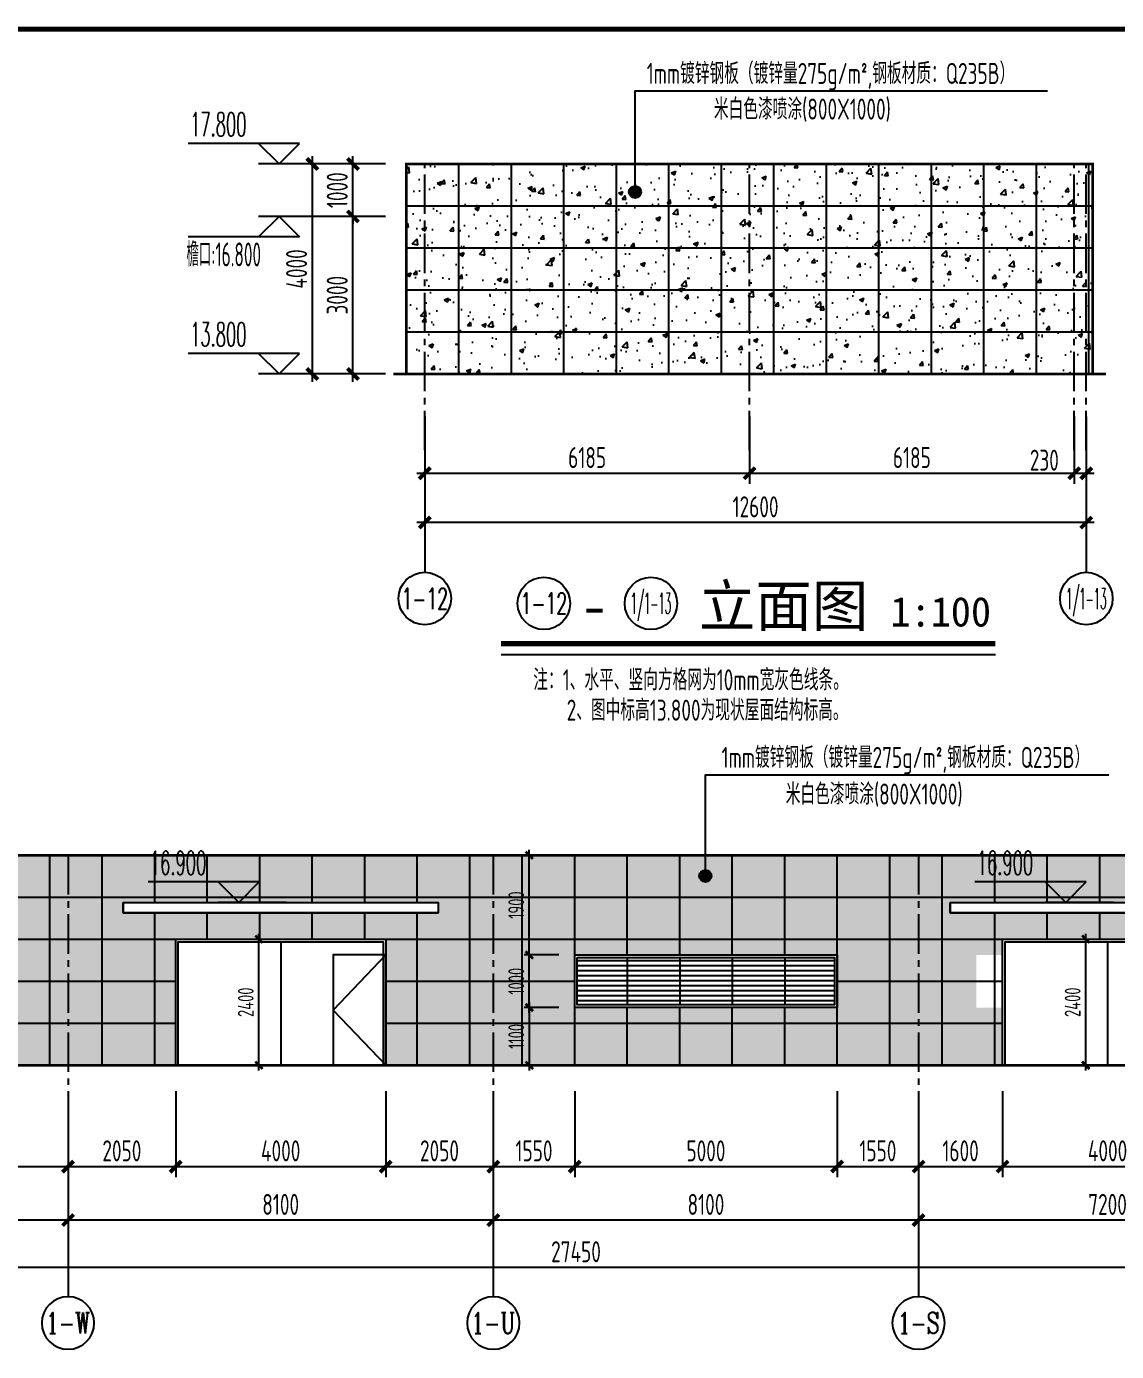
# Model space of a CAD drawing. Extents: x 670693 to 730093, y 227832 to 493926.
# Drawn here: x 698863 to 719625, y 290976 to 316206 of the extents above; entities that cross this region are included whole.
import ezdxf
from ezdxf.enums import TextEntityAlignment as Align

# ---------------------------------------------------------------- set-up
doc = ezdxf.new("R2010")
doc.units = 0
doc.header["$LTSCALE"] = 1000
doc.linetypes.add('30', pattern=[0])
doc.linetypes.add('CENTER2', pattern=[1.125, 0.75, -0.125, 0.125, -0.125])
doc.layers.get('0').update_dxf_attribs({"linetype": 'CONTINUOUS'})
doc.layers.get('Defpoints').update_dxf_attribs({"linetype": 'CONTINUOUS'})
for name, color, linetype in [('0-标高', 7, 'CONTINUOUS'), ('0-石材', 11, 'CONTINUOUS'), ('AXIS', 253, '30'), ('AXIS_NUM', 7, 'CONTINUOUS'), ('DIM', 3, 'CONTINUOUS'), ('DIM_SYMB', 3, 'CONTINUOUS'), ('HATCH', 254, 'CONTINUOUS'), ('PUB_TEXT', 7, 'CONTINUOUS'), ('PUB_TITLE', 4, 'CONTINUOUS'), ('SURFACE', 6, 'CONTINUOUS'), ('梁原位标注竖向', 7, 'CONTINUOUS')]:
    doc.layers.add(name, color=color, linetype=linetype)
doc.styles.add('TESSDREN', font='tssdeng.shx', dxfattribs={"width": 0.8, "bigfont": 'tssdchn.shx'})
doc.styles.add('TSSD_Axis', font='Complex.shx', dxfattribs={"width": 0.7, "bigfont": 'hztxt.shx'})
doc.styles.add('TSSD_Dimension', font='Tssdeng.shx', dxfattribs={"width": 0.7, "bigfont": 'hztxt.shx'})
doc.styles.add('标注文字2', font='romans.shx', dxfattribs={"width": 0.5, "bigfont": '@@@chinese.shx'})
doc.styles.add('黑体', font='simhei.ttf')
doc.dimstyles.new('TSSD_100_100$0', dxfattribs={"dimtxt": 300, "dimasz": 100, "dimexe": 100, "dimexo": 300, "dimgap": 100, "dimtad": 1, "dimdec": 0, "dimzin": 0, "dimdsep": 46, "dimtxsty": 'TSSD_Dimension', "dimblk": 'ARCHTICK', "dimcen": 0, "dimdle": 100, "dimclrd": 3, "dimclre": 3, "dimclrt": 7, "dimazin": 0, "dimtfac": 1, "dimtdec": 0, "dimtix": 1, "dimtmove": 2, "dimatfit": 3, "dimldrblk": 'ARCHTICK', "dimfxl": 1, "dimtolj": 1, "dimtzin": 0, "dimarcsym": 0})

# ---------------------------------------------------------------- blocks, each defined once
blk = doc.blocks.new('ts_axno')
at = {"color": 0, "linetype": 'ByBlock', "lineweight": -2}
blk.add_circle((0, 0), 0.5, dxfattribs=at)
at = {"color": 0, "linetype": 'ByBlock', "lineweight": -2, "style": 'TSSD_Axis', "width": 0.7}
blk.add_attdef('A', text='', height=0.6, dxfattribs=at).set_placement((0, 0), align=Align.MIDDLE_CENTER)
blk = doc.blocks.new('_ArchTick')
at = {"color": 0, "linetype": 'ByBlock', "const_width": 0.5}
blk.add_lwpolyline([(-0.71, -0.71), (0.71, 0.71)], dxfattribs=at)
blk = doc.blocks.new('*D30')
at = {"layer": 'Defpoints', "color": 0, "transparency": 16777216}
for p in [(706450, 309180), (712635, 309180), (712635, 307698)]:
    blk.add_point(p, dxfattribs=at)
at = {"layer": 'DIM', "color": 3, "lineweight": -2, "transparency": 16777216}
for p, q in [((706450, 308780), (706450, 307498)), ((712635, 308780), (712635, 307498)), ((706300, 307698), (712785, 307698))]:
    blk.add_line(p, q, dxfattribs=at)
at = {"layer": 'DIM', "color": 3, "lineweight": -2, "transparency": 16777216, "xscale": 150, "yscale": 150, "zscale": 150, "rotation": 180}
blk.add_blockref('_ArchTick', (706450, 307698), dxfattribs=at)
at = {"layer": 'DIM', "color": 3, "lineweight": -2, "transparency": 16777216, "xscale": 150, "yscale": 150, "zscale": 150}
blk.add_blockref('_ArchTick', (712635, 307698), dxfattribs=at)
at = {"layer": 'DIM', "color": 7, "transparency": 16777216, "insert": (709542, 307998), "char_height": 400, "attachment_point": 5, "style": 'TSSD_Dimension'}
blk.add_mtext('\\A1;6185', dxfattribs=at)
blk = doc.blocks.new('*D31')
at = {"layer": 'Defpoints', "color": 0, "transparency": 16777216}
for p in [(718820, 309180), (719050, 309180), (719050, 307698)]:
    blk.add_point(p, dxfattribs=at)
at = {"layer": 'DIM', "color": 3, "lineweight": -2, "transparency": 16777216}
for p, q in [((718820, 308780), (718820, 307498)), ((719050, 308780), (719050, 307498)), ((718670, 307698), (719200, 307698))]:
    blk.add_line(p, q, dxfattribs=at)
at = {"layer": 'DIM', "color": 3, "lineweight": -2, "transparency": 16777216, "xscale": 150, "yscale": 150, "zscale": 150, "rotation": 180}
blk.add_blockref('_ArchTick', (718820, 307698), dxfattribs=at)
at = {"layer": 'DIM', "color": 3, "lineweight": -2, "transparency": 16777216, "xscale": 150, "yscale": 150, "zscale": 150}
blk.add_blockref('_ArchTick', (719050, 307698), dxfattribs=at)
at = {"layer": 'DIM', "color": 7, "transparency": 16777216, "insert": (718250, 307948), "char_height": 400, "attachment_point": 5, "style": 'TSSD_Dimension'}
blk.add_mtext('\\A1;230', dxfattribs=at)
blk = doc.blocks.new('*D32')
at = {"layer": 'Defpoints', "color": 0, "transparency": 16777216}
for p in [(706450, 309182), (719050, 309182), (706450, 306760)]:
    blk.add_point(p, dxfattribs=at)
at = {"layer": 'DIM', "color": 3, "lineweight": -2, "transparency": 16777216}
for p, q in [((706450, 308782), (706450, 306560)), ((719050, 308782), (719050, 306560)), ((719200, 306760), (706300, 306760))]:
    blk.add_line(p, q, dxfattribs=at)
at = {"layer": 'DIM', "color": 3, "lineweight": -2, "transparency": 16777216, "xscale": 150, "yscale": 150, "zscale": 150, "rotation": 180}
blk.add_blockref('_ArchTick', (706450, 306760), dxfattribs=at)
at = {"layer": 'DIM', "color": 3, "lineweight": -2, "transparency": 16777216, "xscale": 150, "yscale": 150, "zscale": 150}
blk.add_blockref('_ArchTick', (719050, 306760), dxfattribs=at)
at = {"layer": 'DIM', "color": 7, "transparency": 16777216, "insert": (712750, 307060), "char_height": 400, "attachment_point": 5, "style": 'TSSD_Dimension'}
blk.add_mtext('\\A1;12600', dxfattribs=at)
blk = doc.blocks.new('*D33')
at = {"layer": 'Defpoints', "color": 0, "transparency": 16777216}
for p in [(712635, 309180), (718820, 309180), (718820, 307698)]:
    blk.add_point(p, dxfattribs=at)
at = {"layer": 'DIM', "color": 3, "lineweight": -2, "transparency": 16777216}
for p, q in [((712635, 308780), (712635, 307498)), ((718820, 308780), (718820, 307498)), ((712485, 307698), (718970, 307698))]:
    blk.add_line(p, q, dxfattribs=at)
at = {"layer": 'DIM', "color": 3, "lineweight": -2, "transparency": 16777216, "xscale": 150, "yscale": 150, "zscale": 150, "rotation": 180}
blk.add_blockref('_ArchTick', (712635, 307698), dxfattribs=at)
at = {"layer": 'DIM', "color": 3, "lineweight": -2, "transparency": 16777216, "xscale": 150, "yscale": 150, "zscale": 150}
blk.add_blockref('_ArchTick', (718820, 307698), dxfattribs=at)
at = {"layer": 'DIM', "color": 7, "transparency": 16777216, "insert": (715727, 307998), "char_height": 400, "attachment_point": 5, "style": 'TSSD_Dimension'}
blk.add_mtext('\\A1;6185', dxfattribs=at)
blk = doc.blocks.new('*D34')
at = {"layer": 'Defpoints', "color": 0, "transparency": 16777216}
for p in [(705082, 312589), (706100, 312589), (706100, 309589)]:
    blk.add_point(p, dxfattribs=at)
at = {"layer": 'DIM', "color": 3, "lineweight": -2, "transparency": 16777216}
for p, q in [((705082, 309439), (705082, 312739)), ((705700, 312589), (704882, 312589)), ((705700, 309589), (704882, 309589))]:
    blk.add_line(p, q, dxfattribs=at)
at = {"layer": 'DIM', "color": 3, "lineweight": -2, "transparency": 16777216, "xscale": 150, "yscale": 150, "zscale": 150}
for p, rotation in [((705082, 312589), 90), ((705082, 309589), 270)]:
    blk.add_blockref('_ArchTick', p, dxfattribs=dict(at, rotation=rotation))
at = {"layer": 'DIM', "color": 7, "transparency": 16777216, "insert": (704782, 311089), "char_height": 400, "attachment_point": 5, "rotation": 90, "style": 'TSSD_Dimension'}
blk.add_mtext('\\A1;3000', dxfattribs=at)
blk = doc.blocks.new('*D35')
at = {"layer": 'Defpoints', "color": 0, "transparency": 16777216}
for p in [(705082, 313589), (706100, 313589), (706100, 312589)]:
    blk.add_point(p, dxfattribs=at)
at = {"layer": 'DIM', "color": 3, "lineweight": -2, "transparency": 16777216}
for p, q in [((705082, 313589), (705082, 313739)), ((705700, 313589), (704882, 313589)), ((705082, 312589), (705082, 313589)), ((705700, 312589), (704882, 312589)), ((705082, 312589), (705082, 312439))]:
    blk.add_line(p, q, dxfattribs=at)
at = {"layer": 'DIM', "color": 3, "lineweight": -2, "transparency": 16777216, "xscale": 150, "yscale": 150, "zscale": 150}
for p, rotation in [((705082, 313589), 270), ((705082, 312589), 90)]:
    blk.add_blockref('_ArchTick', p, dxfattribs=dict(at, rotation=rotation))
at = {"layer": 'DIM', "color": 7, "transparency": 16777216, "insert": (704782, 313089), "char_height": 400, "attachment_point": 5, "rotation": 90, "style": 'TSSD_Dimension'}
blk.add_mtext('\\A1;1000', dxfattribs=at)
blk = doc.blocks.new('*D36')
at = {"layer": 'Defpoints', "color": 0, "transparency": 16777216}
for p in [(704308, 313589), (706100, 313589), (706100, 309589)]:
    blk.add_point(p, dxfattribs=at)
at = {"layer": 'DIM', "color": 3, "lineweight": -2, "transparency": 16777216}
for p, q in [((704308, 309439), (704308, 313739)), ((705700, 313589), (704108, 313589)), ((705700, 309589), (704108, 309589))]:
    blk.add_line(p, q, dxfattribs=at)
at = {"layer": 'DIM', "color": 3, "lineweight": -2, "transparency": 16777216, "xscale": 150, "yscale": 150, "zscale": 150}
for p, rotation in [((704308, 313589), 90), ((704308, 309589), 270)]:
    blk.add_blockref('_ArchTick', p, dxfattribs=dict(at, rotation=rotation))
at = {"layer": 'DIM', "color": 7, "transparency": 16777216, "insert": (704008, 311589), "char_height": 400, "attachment_point": 5, "rotation": 90, "style": 'TSSD_Dimension'}
blk.add_mtext('\\A1;4000', dxfattribs=at)
blk = doc.blocks.new('*D95')
at = {"layer": 'Defpoints', "color": 0, "transparency": 16777216}
for p in [(715855, 296146), (723055, 296146), (715855, 293477)]:
    blk.add_point(p, dxfattribs=at)
at = {"layer": 'DIM', "color": 3, "lineweight": -2, "transparency": 16777216}
for p, q in [((715855, 295746), (715855, 293277)), ((723055, 295746), (723055, 293277)), ((723205, 293477), (715705, 293477))]:
    blk.add_line(p, q, dxfattribs=at)
at = {"layer": 'DIM', "color": 3, "lineweight": -2, "transparency": 16777216, "xscale": 150, "yscale": 150, "zscale": 150, "rotation": 180}
blk.add_blockref('_ArchTick', (715855, 293477), dxfattribs=at)
at = {"layer": 'DIM', "color": 3, "lineweight": -2, "transparency": 16777216, "xscale": 150, "yscale": 150, "zscale": 150}
blk.add_blockref('_ArchTick', (723055, 293477), dxfattribs=at)
at = {"layer": 'DIM', "color": 7, "transparency": 16777216, "insert": (719455, 293777), "char_height": 400, "attachment_point": 5, "style": 'TSSD_Dimension'}
blk.add_mtext('\\A1;7200', dxfattribs=at)
blk = doc.blocks.new('*D96')
at = {"layer": 'Defpoints', "color": 0, "transparency": 16777216}
for p in [(707755, 296146), (715855, 296146), (707755, 293477)]:
    blk.add_point(p, dxfattribs=at)
at = {"layer": 'DIM', "color": 3, "lineweight": -2, "transparency": 16777216}
for p, q in [((707755, 295746), (707755, 293277)), ((715855, 295746), (715855, 293277)), ((716005, 293477), (707605, 293477))]:
    blk.add_line(p, q, dxfattribs=at)
at = {"layer": 'DIM', "color": 3, "lineweight": -2, "transparency": 16777216, "xscale": 150, "yscale": 150, "zscale": 150, "rotation": 180}
blk.add_blockref('_ArchTick', (707755, 293477), dxfattribs=at)
at = {"layer": 'DIM', "color": 3, "lineweight": -2, "transparency": 16777216, "xscale": 150, "yscale": 150, "zscale": 150}
blk.add_blockref('_ArchTick', (715855, 293477), dxfattribs=at)
at = {"layer": 'DIM', "color": 7, "transparency": 16777216, "insert": (711805, 293777), "char_height": 400, "attachment_point": 5, "style": 'TSSD_Dimension'}
blk.add_mtext('\\A1;8100', dxfattribs=at)
blk = doc.blocks.new('*D97')
at = {"layer": 'Defpoints', "color": 0, "transparency": 16777216}
for p in [(699655, 296146), (707755, 296146), (699655, 293477)]:
    blk.add_point(p, dxfattribs=at)
at = {"layer": 'DIM', "color": 3, "lineweight": -2, "transparency": 16777216}
for p, q in [((699655, 295746), (699655, 293277)), ((707755, 295746), (707755, 293277)), ((707905, 293477), (699505, 293477))]:
    blk.add_line(p, q, dxfattribs=at)
at = {"layer": 'DIM', "color": 3, "lineweight": -2, "transparency": 16777216, "xscale": 150, "yscale": 150, "zscale": 150, "rotation": 180}
blk.add_blockref('_ArchTick', (699655, 293477), dxfattribs=at)
at = {"layer": 'DIM', "color": 3, "lineweight": -2, "transparency": 16777216, "xscale": 150, "yscale": 150, "zscale": 150}
blk.add_blockref('_ArchTick', (707755, 293477), dxfattribs=at)
at = {"layer": 'DIM', "color": 7, "transparency": 16777216, "insert": (703705, 293777), "char_height": 400, "attachment_point": 5, "style": 'TSSD_Dimension'}
blk.add_mtext('\\A1;8100', dxfattribs=at)
blk = doc.blocks.new('*D98')
at = {"layer": 'Defpoints', "color": 0, "transparency": 16777216}
for p in [(695605, 296146), (699655, 296146), (695605, 293477)]:
    blk.add_point(p, dxfattribs=at)
at = {"layer": 'DIM', "color": 3, "lineweight": -2, "transparency": 16777216}
for p, q in [((695605, 295746), (695605, 293277)), ((699655, 295746), (699655, 293277)), ((699805, 293477), (695455, 293477))]:
    blk.add_line(p, q, dxfattribs=at)
at = {"layer": 'DIM', "color": 3, "lineweight": -2, "transparency": 16777216, "xscale": 150, "yscale": 150, "zscale": 150, "rotation": 180}
blk.add_blockref('_ArchTick', (695605, 293477), dxfattribs=at)
at = {"layer": 'DIM', "color": 3, "lineweight": -2, "transparency": 16777216, "xscale": 150, "yscale": 150, "zscale": 150}
blk.add_blockref('_ArchTick', (699655, 293477), dxfattribs=at)
at = {"layer": 'DIM', "color": 7, "transparency": 16777216, "insert": (697630, 293777), "char_height": 400, "attachment_point": 5, "style": 'TSSD_Dimension'}
blk.add_mtext('\\A1;4050', dxfattribs=at)
blk = doc.blocks.new('*D99')
at = {"layer": 'Defpoints', "color": 0, "transparency": 16777216}
for p in [(723055, 295999), (695605, 295846), (695605, 292576)]:
    blk.add_point(p, dxfattribs=at)
at = {"layer": 'DIM', "color": 3, "lineweight": -2, "transparency": 16777216}
for p, q in [((695605, 295446), (695605, 292376)), ((723055, 295599), (723055, 292376)), ((723205, 292576), (695455, 292576))]:
    blk.add_line(p, q, dxfattribs=at)
at = {"layer": 'DIM', "color": 3, "lineweight": -2, "transparency": 16777216, "xscale": 150, "yscale": 150, "zscale": 150, "rotation": 180}
blk.add_blockref('_ArchTick', (695605, 292576), dxfattribs=at)
at = {"layer": 'DIM', "color": 3, "lineweight": -2, "transparency": 16777216, "xscale": 150, "yscale": 150, "zscale": 150}
blk.add_blockref('_ArchTick', (723055, 292576), dxfattribs=at)
at = {"layer": 'DIM', "color": 7, "transparency": 16777216, "insert": (709330, 292876), "char_height": 400, "attachment_point": 5, "style": 'TSSD_Dimension'}
blk.add_mtext('\\A1;27450', dxfattribs=at)
blk = doc.blocks.new('*D100')
at = {"layer": 'Defpoints', "color": 0, "transparency": 16777216}
for p in [(695605, 296336), (699655, 296336), (699655, 294497)]:
    blk.add_point(p, dxfattribs=at)
at = {"layer": 'DIM', "color": 3, "lineweight": -2, "transparency": 16777216}
for p, q in [((695605, 295936), (695605, 294297)), ((699655, 295936), (699655, 294297)), ((695455, 294497), (699805, 294497))]:
    blk.add_line(p, q, dxfattribs=at)
at = {"layer": 'DIM', "color": 3, "lineweight": -2, "transparency": 16777216, "xscale": 150, "yscale": 150, "zscale": 150, "rotation": 180}
blk.add_blockref('_ArchTick', (695605, 294497), dxfattribs=at)
at = {"layer": 'DIM', "color": 3, "lineweight": -2, "transparency": 16777216, "xscale": 150, "yscale": 150, "zscale": 150}
blk.add_blockref('_ArchTick', (699655, 294497), dxfattribs=at)
at = {"layer": 'DIM', "color": 7, "transparency": 16777216, "insert": (697630, 294797), "char_height": 400, "attachment_point": 5, "style": 'TSSD_Dimension'}
blk.add_mtext('\\A1;4050', dxfattribs=at)
blk = doc.blocks.new('*D101')
at = {"layer": 'Defpoints', "color": 0, "transparency": 16777216}
for p in [(699655, 296336), (701705, 296336), (701705, 294497)]:
    blk.add_point(p, dxfattribs=at)
at = {"layer": 'DIM', "color": 3, "lineweight": -2, "transparency": 16777216}
for p, q in [((699655, 295936), (699655, 294297)), ((701705, 295936), (701705, 294297)), ((699505, 294497), (701855, 294497))]:
    blk.add_line(p, q, dxfattribs=at)
at = {"layer": 'DIM', "color": 3, "lineweight": -2, "transparency": 16777216, "xscale": 150, "yscale": 150, "zscale": 150, "rotation": 180}
blk.add_blockref('_ArchTick', (699655, 294497), dxfattribs=at)
at = {"layer": 'DIM', "color": 3, "lineweight": -2, "transparency": 16777216, "xscale": 150, "yscale": 150, "zscale": 150}
blk.add_blockref('_ArchTick', (701705, 294497), dxfattribs=at)
at = {"layer": 'DIM', "color": 7, "transparency": 16777216, "insert": (700680, 294797), "char_height": 400, "attachment_point": 5, "style": 'TSSD_Dimension'}
blk.add_mtext('\\A1;2050', dxfattribs=at)
blk = doc.blocks.new('*D102')
at = {"layer": 'Defpoints', "color": 0, "transparency": 16777216}
for p in [(701705, 296336), (705705, 296336), (705705, 294497)]:
    blk.add_point(p, dxfattribs=at)
at = {"layer": 'DIM', "color": 3, "lineweight": -2, "transparency": 16777216}
for p, q in [((701705, 295936), (701705, 294297)), ((705705, 295936), (705705, 294297)), ((701555, 294497), (705855, 294497))]:
    blk.add_line(p, q, dxfattribs=at)
at = {"layer": 'DIM', "color": 3, "lineweight": -2, "transparency": 16777216, "xscale": 150, "yscale": 150, "zscale": 150, "rotation": 180}
blk.add_blockref('_ArchTick', (701705, 294497), dxfattribs=at)
at = {"layer": 'DIM', "color": 3, "lineweight": -2, "transparency": 16777216, "xscale": 150, "yscale": 150, "zscale": 150}
blk.add_blockref('_ArchTick', (705705, 294497), dxfattribs=at)
at = {"layer": 'DIM', "color": 7, "transparency": 16777216, "insert": (703705, 294797), "char_height": 400, "attachment_point": 5, "style": 'TSSD_Dimension'}
blk.add_mtext('\\A1;4000', dxfattribs=at)
blk = doc.blocks.new('*D103')
at = {"layer": 'Defpoints', "color": 0, "transparency": 16777216}
for p in [(705705, 296336), (707755, 296336), (707755, 294497)]:
    blk.add_point(p, dxfattribs=at)
at = {"layer": 'DIM', "color": 3, "lineweight": -2, "transparency": 16777216}
for p, q in [((705705, 295936), (705705, 294297)), ((707755, 295936), (707755, 294297)), ((705555, 294497), (707905, 294497))]:
    blk.add_line(p, q, dxfattribs=at)
at = {"layer": 'DIM', "color": 3, "lineweight": -2, "transparency": 16777216, "xscale": 150, "yscale": 150, "zscale": 150, "rotation": 180}
blk.add_blockref('_ArchTick', (705705, 294497), dxfattribs=at)
at = {"layer": 'DIM', "color": 3, "lineweight": -2, "transparency": 16777216, "xscale": 150, "yscale": 150, "zscale": 150}
blk.add_blockref('_ArchTick', (707755, 294497), dxfattribs=at)
at = {"layer": 'DIM', "color": 7, "transparency": 16777216, "insert": (706730, 294797), "char_height": 400, "attachment_point": 5, "style": 'TSSD_Dimension'}
blk.add_mtext('\\A1;2050', dxfattribs=at)
blk = doc.blocks.new('*D104')
at = {"layer": 'Defpoints', "color": 0, "transparency": 16777216}
for p in [(707755, 296336), (709305, 296336), (709305, 294497)]:
    blk.add_point(p, dxfattribs=at)
at = {"layer": 'DIM', "color": 3, "lineweight": -2, "transparency": 16777216}
for p, q in [((707755, 295936), (707755, 294297)), ((709305, 295936), (709305, 294297)), ((707605, 294497), (709455, 294497))]:
    blk.add_line(p, q, dxfattribs=at)
at = {"layer": 'DIM', "color": 3, "lineweight": -2, "transparency": 16777216, "xscale": 150, "yscale": 150, "zscale": 150, "rotation": 180}
blk.add_blockref('_ArchTick', (707755, 294497), dxfattribs=at)
at = {"layer": 'DIM', "color": 3, "lineweight": -2, "transparency": 16777216, "xscale": 150, "yscale": 150, "zscale": 150}
blk.add_blockref('_ArchTick', (709305, 294497), dxfattribs=at)
at = {"layer": 'DIM', "color": 7, "transparency": 16777216, "insert": (708530, 294797), "char_height": 400, "attachment_point": 5, "style": 'TSSD_Dimension'}
blk.add_mtext('\\A1;1550', dxfattribs=at)
blk = doc.blocks.new('*D105')
at = {"layer": 'Defpoints', "color": 0, "transparency": 16777216}
for p in [(709305, 296336), (714305, 296336), (714305, 294497)]:
    blk.add_point(p, dxfattribs=at)
at = {"layer": 'DIM', "color": 3, "lineweight": -2, "transparency": 16777216}
for p, q in [((709305, 295936), (709305, 294297)), ((714305, 295936), (714305, 294297)), ((709155, 294497), (714455, 294497))]:
    blk.add_line(p, q, dxfattribs=at)
at = {"layer": 'DIM', "color": 3, "lineweight": -2, "transparency": 16777216, "xscale": 150, "yscale": 150, "zscale": 150, "rotation": 180}
blk.add_blockref('_ArchTick', (709305, 294497), dxfattribs=at)
at = {"layer": 'DIM', "color": 3, "lineweight": -2, "transparency": 16777216, "xscale": 150, "yscale": 150, "zscale": 150}
blk.add_blockref('_ArchTick', (714305, 294497), dxfattribs=at)
at = {"layer": 'DIM', "color": 7, "transparency": 16777216, "insert": (711805, 294797), "char_height": 400, "attachment_point": 5, "style": 'TSSD_Dimension'}
blk.add_mtext('\\A1;5000', dxfattribs=at)
blk = doc.blocks.new('*D106')
at = {"layer": 'Defpoints', "color": 0, "transparency": 16777216}
for p in [(714305, 296336), (715855, 296336), (715855, 294497)]:
    blk.add_point(p, dxfattribs=at)
at = {"layer": 'DIM', "color": 3, "lineweight": -2, "transparency": 16777216}
for p, q in [((714305, 295936), (714305, 294297)), ((715855, 295936), (715855, 294297)), ((714155, 294497), (716005, 294497))]:
    blk.add_line(p, q, dxfattribs=at)
at = {"layer": 'DIM', "color": 3, "lineweight": -2, "transparency": 16777216, "xscale": 150, "yscale": 150, "zscale": 150, "rotation": 180}
blk.add_blockref('_ArchTick', (714305, 294497), dxfattribs=at)
at = {"layer": 'DIM', "color": 3, "lineweight": -2, "transparency": 16777216, "xscale": 150, "yscale": 150, "zscale": 150}
blk.add_blockref('_ArchTick', (715855, 294497), dxfattribs=at)
at = {"layer": 'DIM', "color": 7, "transparency": 16777216, "insert": (715080, 294797), "char_height": 400, "attachment_point": 5, "style": 'TSSD_Dimension'}
blk.add_mtext('\\A1;1550', dxfattribs=at)
blk = doc.blocks.new('*D150')
at = {"layer": 'Defpoints', "color": 0}
for p in [(715855, 296336), (717455, 296336), (717455, 294497)]:
    blk.add_point(p, dxfattribs=at)
at = {"layer": 'DIM', "color": 3, "lineweight": -2}
for p, q in [((715855, 295936), (715855, 294297)), ((717455, 295936), (717455, 294297)), ((715705, 294497), (717605, 294497))]:
    blk.add_line(p, q, dxfattribs=at)
at = {"layer": 'DIM', "color": 3, "lineweight": -2, "xscale": 150, "yscale": 150, "zscale": 150, "rotation": 180}
blk.add_blockref('_ArchTick', (715855, 294497), dxfattribs=at)
at = {"layer": 'DIM', "color": 3, "lineweight": -2, "xscale": 150, "yscale": 150, "zscale": 150}
blk.add_blockref('_ArchTick', (717455, 294497), dxfattribs=at)
at = {"layer": 'DIM', "color": 7, "insert": (716655, 294797), "char_height": 400, "attachment_point": 5, "style": 'TSSD_Dimension'}
blk.add_mtext('\\A1;1600', dxfattribs=at)
blk = doc.blocks.new('*D148')
at = {"layer": 'Defpoints', "color": 0}
for p in [(717455, 296336), (721455, 296336), (721455, 294497)]:
    blk.add_point(p, dxfattribs=at)
at = {"layer": 'DIM', "color": 3, "lineweight": -2}
for p, q in [((717455, 295936), (717455, 294297)), ((721455, 295936), (721455, 294297)), ((717305, 294497), (721605, 294497))]:
    blk.add_line(p, q, dxfattribs=at)
at = {"layer": 'DIM', "color": 3, "lineweight": -2, "xscale": 150, "yscale": 150, "zscale": 150, "rotation": 180}
blk.add_blockref('_ArchTick', (717455, 294497), dxfattribs=at)
at = {"layer": 'DIM', "color": 3, "lineweight": -2, "xscale": 150, "yscale": 150, "zscale": 150}
blk.add_blockref('_ArchTick', (721455, 294497), dxfattribs=at)
at = {"layer": 'DIM', "color": 7, "insert": (719455, 294797), "char_height": 400, "attachment_point": 5, "style": 'TSSD_Dimension'}
blk.add_mtext('\\A1;4000', dxfattribs=at)
blk = doc.blocks.new('*D109')
at = {"layer": 'Defpoints', "color": 0, "transparency": 16777216}
for p in [(702745, 298826), (703290, 298826), (702745, 296426)]:
    blk.add_point(p, dxfattribs=at)
at = {"layer": 'DIM', "color": 3, "lineweight": -2, "transparency": 16777216}
for p, q in [((703045, 298826), (703390, 298826)), ((703290, 296326), (703290, 298926)), ((703045, 296426), (703390, 296426))]:
    blk.add_line(p, q, dxfattribs=at)
at = {"layer": 'DIM', "color": 3, "lineweight": -2, "transparency": 16777216, "xscale": 100, "yscale": 100, "zscale": 100}
for p, rotation in [((703290, 298826), 90), ((703290, 296426), 270)]:
    blk.add_blockref('_ArchTick', p, dxfattribs=dict(at, rotation=rotation))
at = {"layer": 'DIM', "color": 7, "transparency": 16777216, "insert": (703040, 297626), "char_height": 300, "attachment_point": 5, "rotation": 90, "style": 'TSSD_Dimension'}
blk.add_mtext('\\A1;2400', dxfattribs=at)
blk = doc.blocks.new('*D113')
at = {"layer": 'Defpoints', "color": 0, "transparency": 16777216}
for p in [(709305, 297526), (708441, 296426), (709305, 296426)]:
    blk.add_point(p, dxfattribs=at)
at = {"layer": 'DIM', "color": 3, "lineweight": -2, "transparency": 16777216}
for p, q in [((709005, 297526), (708341, 297526)), ((708441, 297626), (708441, 296326)), ((709005, 296426), (708341, 296426))]:
    blk.add_line(p, q, dxfattribs=at)
at = {"layer": 'DIM', "color": 3, "lineweight": -2, "transparency": 16777216, "xscale": 100, "yscale": 100, "zscale": 100}
for p, rotation in [((708441, 297526), 90), ((708441, 296426), 270)]:
    blk.add_blockref('_ArchTick', p, dxfattribs=dict(at, rotation=rotation))
at = {"layer": 'DIM', "color": 7, "transparency": 16777216, "insert": (708191, 296976), "char_height": 300, "attachment_point": 5, "rotation": 90, "style": 'TSSD_Dimension'}
blk.add_mtext('\\A1;1100', dxfattribs=at)
blk = doc.blocks.new('*D114')
at = {"layer": 'Defpoints', "color": 0, "transparency": 16777216}
for p in [(708441, 298526), (709305, 298526), (709305, 297526)]:
    blk.add_point(p, dxfattribs=at)
at = {"layer": 'DIM', "color": 3, "lineweight": -2, "transparency": 16777216}
for p, q in [((709005, 298526), (708341, 298526)), ((708441, 297426), (708441, 298626)), ((709005, 297526), (708341, 297526))]:
    blk.add_line(p, q, dxfattribs=at)
at = {"layer": 'DIM', "color": 3, "lineweight": -2, "transparency": 16777216, "xscale": 100, "yscale": 100, "zscale": 100}
for p, rotation in [((708441, 298526), 90), ((708441, 297526), 270)]:
    blk.add_blockref('_ArchTick', p, dxfattribs=dict(at, rotation=rotation))
at = {"layer": 'DIM', "color": 7, "transparency": 16777216, "insert": (708191, 298026), "char_height": 300, "attachment_point": 5, "rotation": 90, "style": 'TSSD_Dimension'}
blk.add_mtext('\\A1;1000', dxfattribs=at)
blk = doc.blocks.new('*D115')
at = {"layer": 'Defpoints', "color": 0, "transparency": 16777216}
for p in [(708441, 300426), (709330, 300426), (709305, 298526)]:
    blk.add_point(p, dxfattribs=at)
at = {"layer": 'DIM', "color": 3, "lineweight": -2, "transparency": 16777216}
for p, q in [((708441, 298426), (708441, 300526)), ((709030, 300426), (708341, 300426)), ((709005, 298526), (708341, 298526))]:
    blk.add_line(p, q, dxfattribs=at)
at = {"layer": 'DIM', "color": 3, "lineweight": -2, "transparency": 16777216, "xscale": 100, "yscale": 100, "zscale": 100}
for p, rotation in [((708441, 300426), 90), ((708441, 298526), 270)]:
    blk.add_blockref('_ArchTick', p, dxfattribs=dict(at, rotation=rotation))
at = {"layer": 'DIM', "color": 7, "transparency": 16777216, "insert": (708191, 299476), "char_height": 300, "attachment_point": 5, "rotation": 90, "style": 'TSSD_Dimension'}
blk.add_mtext('\\A1;1900', dxfattribs=at)
blk = doc.blocks.new('*D147')
at = {"layer": 'Defpoints', "color": 0}
for p in [(718495, 298826), (719040, 298826), (718495, 296426)]:
    blk.add_point(p, dxfattribs=at)
at = {"layer": 'DIM', "color": 3, "lineweight": -2}
for p, q in [((718795, 298826), (719140, 298826)), ((719040, 296326), (719040, 298926)), ((718795, 296426), (719140, 296426))]:
    blk.add_line(p, q, dxfattribs=at)
at = {"layer": 'DIM', "color": 3, "lineweight": -2, "xscale": 100, "yscale": 100, "zscale": 100}
for p, rotation in [((719040, 298826), 90), ((719040, 296426), 270)]:
    blk.add_blockref('_ArchTick', p, dxfattribs=dict(at, rotation=rotation))
at = {"layer": 'DIM', "color": 7, "insert": (718790, 297626), "char_height": 300, "attachment_point": 5, "rotation": 90, "style": 'TSSD_Dimension'}
blk.add_mtext('\\A1;2400', dxfattribs=at)

msp = doc.modelspace()

# ---------------------------------------------------------------- hatches: boundary and pattern name
h = msp.add_hatch(color=4)
edge = h.paths.add_edge_path()
edge.add_arc((710454.6, 313055.2), 115.7, 0, 360)
h = msp.add_hatch(color=4)
edge = h.paths.add_edge_path()
edge.add_arc((711794, 300031.1), 115.7, 0, 360)
at = {"layer": 'HATCH'}
h = msp.add_hatch(dxfattribs=at)
h.set_pattern_fill('CONCRETE', color=8, scale=120, style=0)
h.set_pattern_definition([(50, (-526681.34, -19349.55), (860.7122, -75.30256), [90, -990]), (355, (-526681.3, -19349.55), (-166.5016, 902.63056), [72, -792]), (100.4514, (-526609.6, -19355.8), (694.21126, 827.32745), [76.4882, -841.37053]), (46.1842, (-526681.3, -19109.5), (1280.6893, -198.6228), [135, -1485]), (96.6356, (-526574.6, -19126.1), (1121.5952, 1168.9414), [114.7323, -1262.0556]), (351.1842, (-526681.3, -19109.5), (1121.5943, 1168.9423), [108, -1188]), (21, (-526561.34, -19169.55), (716.28846, -483.14267), [90, -990]), (326, (-526561.3, -19169.55), (291.9784, 870.18005), [72, -792]), (71.4514, (-526501.65, -19209.8), (1008.26715, 387.0366), [76.4882, -841.37053]), (37.5, (-526681.34, -19349.55), (14.59183, 399.472625), [0, -782.4, 0, -804, 0, -795]), (7.5, (-526681.34, -19349.55), (315.68344, 473.29405), [0, -458.4, 0, -764.4, 0, -303]), (327.5, (-526948.94, -19349.55), (640.58692, -27.06585), [0, -300, 0, -936, 0, -1242]), (317.5, (-527068.94, -19349.55), (699.8234, 120.12598), [0, -390, 0, -621.6, 0, -882])])
h.paths.add_polyline_path([(706099.5, 313589.1), (719169.3, 313589.1), (719169.3, 309589.1), (706099.5, 309589.1)])
h = msp.add_hatch(dxfattribs=at)
h.set_pattern_fill('CONCRETE', color=8, scale=120, style=0)
h.set_pattern_definition([(50, (-611188.9, -4469.15), (860.71222, -75.30256), [90, -990]), (355, (-611188.9, -4469.15), (-166.5016, 902.63056), [72, -792]), (100.4514, (-611117.15, -4475.4), (694.21126, 827.32745), [76.48823, -841.37053]), (46.1842, (-611188.9, -4229.2), (1280.68926, -198.6228), [135, -1485]), (96.6356, (-611082.2, -4245.7), (1121.5952, 1168.9414), [114.7323, -1262.0556]), (351.1842, (-611188.9, -4229.2), (1121.5943, 1168.9423), [108, -1188]), (21, (-611068.9, -4289.15), (716.28846, -483.14267), [90, -990]), (326, (-611068.9, -4289.15), (291.9784, 870.18005), [72, -792]), (71.4514, (-611009.2, -4329.4), (1008.26715, 387.0366), [76.48823, -841.37053]), (37.5, (-611188.88, -4469.15), (14.591826, 399.472625), [0, -782.4, 0, -804, 0, -795]), (7.5, (-611188.9, -4469.15), (315.68344, 473.29405), [0, -458.4, 0, -764.4, 0, -303]), (327.5, (-611456.48, -4469.15), (640.58692, -27.065846), [0, -300, 0, -936, 0, -1242]), (317.5, (-611576.5, -4469.15), (699.8234, 120.12598), [0, -390, 0, -621.6, 0, -882])])
h.paths.add_polyline_path([(700704.9, 299326.1), (700704.9, 299526.1), (706704.9, 299526.1), (706704.9, 299326.1)], flags=16)
h.paths.add_polyline_path([(709304.9, 298526.1), (714304.9, 298526.1), (714304.9, 297526.1), (709304.9, 297526.1)], flags=16)
h.paths.add_polyline_path([(717454.9, 297526.1), (717454.9, 298526.1), (716954.9, 298526.1), (716954.9, 297526.1)])
h.paths.add_polyline_path([(721454.9, 298526.1), (721454.9, 297526.1), (721954.9, 297526.1), (721954.9, 298526.1)])
h.paths.add_polyline_path([(717454.9, 296426.1), (717454.9, 298826.1), (721454.9, 298826.1), (721454.9, 296426.1), (723354.9, 296426.1), (723354.9, 300426.1), (695304.9, 300426.1), (695304.9, 296426.1), (701704.9, 296426.1), (701704.9, 298826.1), (705704.9, 298826.1), (705704.9, 296426.1)])
h.paths.add_polyline_path([(722454.9, 299526.1), (722454.9, 299326.1), (716454.9, 299326.1), (716454.9, 299526.1)])
at = {"layer": 'PUB_TEXT'}
h = msp.add_hatch(dxfattribs=at)
h.set_pattern_fill('LINE', color=8, scale=100, style=0)
h.set_pattern_definition([(0, (0, 0), (0, 95.25), [])])
h.paths.add_polyline_path([(709354.9, 297576.1), (710304.9, 297576.1), (710304.9, 298476.1), (709354.9, 298476.1)])
h.paths.add_polyline_path([(711304.9, 297576.1), (711304.9, 298476.1), (710304.9, 298476.1), (710304.9, 297576.1)])
h.paths.add_polyline_path([(712304.9, 298476.1), (711304.9, 298476.1), (711304.9, 297576.1), (712304.9, 297576.1)])
h.paths.add_polyline_path([(713304.9, 297576.1), (713304.9, 298476.1), (712304.9, 298476.1), (712304.9, 297576.1)])
h.paths.add_polyline_path([(713304.9, 297576.1), (714254.9, 297576.1), (714254.9, 298476.1), (713304.9, 298476.1)])

# ---------------------------------------------------------------- linework, layer by layer
at = {"color": 4}
for p, q in [((700704.9, 299526.1), (700704.9, 299326.1)), ((700704.9, 299526.1), (706704.9, 299526.1)), ((706704.9, 299526.1), (706704.9, 299326.1)), ((716454.9, 299526.1), (716454.9, 299326.1)), ((716454.9, 299526.1), (722454.9, 299526.1)), ((700704.9, 299326.1), (706704.9, 299326.1)), ((716454.9, 299326.1), (722454.9, 299326.1)), ((703704.9, 298776.1), (703704.9, 296426.1)), ((719454.9, 298776.1), (719454.9, 296426.1)), ((710304.9, 298476.1), (710304.9, 297576.1)), ((711304.9, 298476.1), (711304.9, 297576.1)), ((712304.9, 298476.1), (712304.9, 297576.1)), ((713304.9, 298476.1), (713304.9, 297576.1))]:
    msp.add_line(p, q, dxfattribs=at)
for points in [[(710454.6, 313170.9), (710454.6, 314978.9), (718312.2, 314978.9)], [(711794, 300146.8), (711794, 301954.7), (719475.8, 301954.7)], [(701704.9, 296426.1), (701704.9, 298826.1), (705704.9, 298826.1), (705704.9, 296426.1)], [(701754.9, 296426.1), (701754.9, 298776.1), (705654.9, 298776.1), (705654.9, 296426.1)], [(717454.9, 296426.1), (717454.9, 298826.1), (721454.9, 298826.1), (721454.9, 296426.1)], [(717504.9, 296426.1), (717504.9, 298776.1), (721404.9, 298776.1), (721404.9, 296426.1)]]:
    msp.add_lwpolyline(points, dxfattribs=at)
for points in [[(700704.9, 299526.1), (706704.9, 299526.1), (706704.9, 299326.1), (700704.9, 299326.1)], [(716454.9, 299526.1), (722454.9, 299526.1), (722454.9, 299326.1), (716454.9, 299326.1)], [(701704.9, 298826.1), (705704.9, 298826.1), (705704.9, 296426.1), (701704.9, 296426.1)], [(717454.9, 298826.1), (721454.9, 298826.1), (721454.9, 296426.1), (717454.9, 296426.1)], [(709304.9, 298526.1), (714304.9, 298526.1), (714304.9, 297526.1), (709304.9, 297526.1)], [(709304.9, 298526.1), (714304.9, 298526.1), (714304.9, 297526.1), (709304.9, 297526.1)], [(709354.9, 298476.1), (714254.9, 298476.1), (714254.9, 297576.1), (709354.9, 297576.1)]]:
    msp.add_lwpolyline(points, close=True, dxfattribs=at)
for points in [[(705704.9, 296426.1), (705704.9, 298526.1), (704704.9, 298526.1), (704704.9, 296426.1)], [(705704.9, 298526.1), (704704.9, 297476.1), (705704.9, 296426.1)]]:
    msp.add_lwpolyline(points)
for centre in [(710454.6, 313055.2), (711794, 300031.1)]:
    msp.add_circle(centre, 115.7, dxfattribs=at)
at = {"layer": '0-标高', "color": 133}
for p, q in [((704063.6, 313979.1), (701945.2, 313979.1)), ((703673.6, 313589.1), (703283.6, 313979.1)), ((703673.6, 313589.1), (704063.6, 313979.1)), ((704583.6, 313589.1), (703283.6, 313589.1)), ((705299.7, 312589.1), (703283.6, 312589.1)), ((703673.6, 312589.1), (703283.6, 312199.1)), ((703673.6, 312589.1), (704063.6, 312199.1)), ((704063.6, 312199.1), (701945.2, 312199.1)), ((704063.6, 309979.1), (701945.2, 309979.1)), ((703673.6, 309589.1), (703283.6, 309979.1)), ((703673.6, 309589.1), (704063.6, 309979.1)), ((704583.6, 309589.1), (703283.6, 309589.1)), ((703297.4, 299916.1), (701178.9, 299916.1)), ((702907.4, 299526.1), (702517.4, 299916.1)), ((702907.4, 299526.1), (703297.4, 299916.1)), ((719047.4, 299916.1), (716928.9, 299916.1)), ((718657.4, 299526.1), (718267.4, 299916.1)), ((718657.4, 299526.1), (719047.4, 299916.1)), ((703817.4, 299526.1), (702517.4, 299526.1)), ((719567.4, 299526.1), (718267.4, 299526.1))]:
    msp.add_line(p, q, dxfattribs=at)
at = {"layer": '0-石材'}
for p, q in [((707099.5, 309589.1), (707099.5, 313589.1)), ((708099.5, 309589.1), (708099.5, 313589.1)), ((709099.5, 309589.1), (709099.5, 313589.1)), ((710099.5, 309589.1), (710099.5, 313589.1)), ((711099.5, 309589.1), (711099.5, 313589.1)), ((712099.5, 309589.1), (712099.5, 313589.1)), ((713099.5, 309589.1), (713099.5, 313589.1)), ((714099.5, 309589.1), (714099.5, 313589.1)), ((715099.5, 309589.1), (715099.5, 313589.1)), ((716099.5, 309589.1), (716099.5, 313589.1)), ((717099.5, 309589.1), (717099.5, 313589.1)), ((718099.5, 309589.1), (718099.5, 313589.1)), ((719099.5, 309589.1), (719099.5, 313589.1)), ((706099.5, 312789.1), (719169.3, 312789.1)), ((706099.5, 311989.1), (719169.3, 311989.1)), ((706099.5, 311189.1), (719169.3, 311189.1)), ((706099.5, 310389.1), (719169.3, 310389.1)), ((699304.9, 296426.1), (699304.9, 300426.1)), ((700304.9, 296426.1), (700304.9, 300426.1)), ((701304.9, 299526.1), (701304.9, 300426.1)), ((702304.9, 299526.1), (702304.9, 300426.1)), ((703304.9, 299526.1), (703304.9, 300426.1)), ((704304.9, 299526.1), (704304.9, 300426.1)), ((705304.9, 299526.1), (705304.9, 300426.1)), ((706304.9, 299526.1), (706304.9, 300426.1)), ((707304.9, 296426.1), (707304.9, 300426.1)), ((708304.9, 296426.1), (708304.9, 300426.1)), ((709304.9, 296426.1), (709304.9, 300426.1)), ((710304.9, 298526.1), (710304.9, 300426.1)), ((711304.9, 298526.1), (711304.9, 300426.1)), ((712304.9, 298526.1), (712304.9, 300426.1)), ((713304.9, 298526.1), (713304.9, 300426.1)), ((714304.9, 296426.1), (714304.9, 300426.1)), ((715304.9, 296426.1), (715304.9, 300426.1)), ((716304.9, 296426.1), (716304.9, 300426.1)), ((717304.9, 299526.1), (717304.9, 300426.1)), ((718304.9, 299526.1), (718304.9, 300426.1)), ((719304.9, 299526.1), (719304.9, 300426.1)), ((695304.9, 299626.1), (723354.9, 299626.1)), ((701304.9, 296426.1), (701304.9, 299326.1)), ((702304.9, 298826.1), (702304.9, 299326.1)), ((703304.9, 298826.1), (703304.9, 299326.1)), ((704304.9, 298826.1), (704304.9, 299326.1)), ((705304.9, 298826.1), (705304.9, 299326.1)), ((706304.9, 296426.1), (706304.9, 299326.1)), ((717304.9, 296426.1), (717304.9, 299326.1)), ((718304.9, 298826.1), (718304.9, 299326.1)), ((719304.9, 298826.1), (719304.9, 299326.1)), ((695304.9, 298826.1), (723354.9, 298826.1)), ((695304.9, 298026.1), (701704.9, 298026.1)), ((705704.9, 298026.1), (709304.9, 298026.1)), ((714304.9, 298026.1), (717454.9, 298026.1)), ((710304.9, 296426.1), (710304.9, 297526.1)), ((711304.9, 296426.1), (711304.9, 297526.1)), ((712304.9, 296426.1), (712304.9, 297526.1)), ((713304.9, 296426.1), (713304.9, 297526.1)), ((695304.9, 297226.1), (701704.9, 297226.1)), ((705704.9, 297226.1), (717454.9, 297226.1))]:
    msp.add_line(p, q, dxfattribs=at)
at = {"layer": 'AXIS', "linetype": 'CENTER2'}
for p, q in [((706449.5, 308135.9), (706449.5, 313589.1)), ((712634.5, 308135.9), (712634.5, 313589.1)), ((718819.5, 308135.9), (718819.5, 313589.1)), ((719049.5, 308135.9), (719049.5, 313589.1)), ((699654.9, 300426.1), (699654.9, 295944.4)), ((707754.9, 300426.1), (707754.9, 295944.4)), ((715854.9, 300426.1), (715854.9, 295944.4))]:
    msp.add_line(p, q, dxfattribs=at)
at = {"layer": 'AXIS', "color": 3, "linetype": 'ByBlock'}
for p, q in [((706449.5, 308144.9), (706449.5, 305813.1)), ((719049.5, 308144.9), (719049.5, 305813.1)), ((699654.9, 294814.1), (699654.9, 292018.9)), ((707754.9, 294814.1), (707754.9, 292018.9)), ((715854.9, 294814.1), (715854.9, 292018.9))]:
    msp.add_line(p, q, dxfattribs=at)
at = {"layer": 'DIM_SYMB', "const_width": 105}
msp.add_lwpolyline([(707901.4, 304455.3), (717318.3, 304455.3)], dxfattribs=at)
at = {"layer": 'DIM_SYMB'}
msp.add_lwpolyline([(707901.4, 304245.3), (717318.3, 304245.3)], dxfattribs=at)
at = {"layer": 'PUB_TITLE', "const_width": 100}
msp.add_lwpolyline([(673192.5, 276155.5), (729092.5, 276155.5), (729092.5, 316155.5), (673192.5, 316155.5)], close=True, dxfattribs=at)
at = {"layer": 'SURFACE', "const_width": 50}
for points in [[(706099.5, 309589.1), (706099.5, 313589.1), (719169.3, 313589.1), (719169.3, 309589.1)], [(705847.5, 309589.1), (719422.6, 309589.1)], [(723354.9, 296426.1), (723354.9, 300426.1), (695304.9, 300426.1), (695304.9, 296426.1)], [(695087.5, 296426.1), (723990, 296426.1)]]:
    msp.add_lwpolyline(points, dxfattribs=at)

# ---------------------------------------------------------------- block references
at = {"layer": 'AXIS_NUM'}
ref = msp.add_blockref('ts_axno', (706449.5, 305313.1), dxfattribs=dict(at, xscale=1000, yscale=1000, zscale=1000))
ref.add_attrib('8', '1-12', dxfattribs={"height": 400, "style": 'TSSD_Axis', "width": 0.6}).set_placement((706449.5, 305313.1), align=Align.MIDDLE_CENTER)
ref = msp.add_blockref('ts_axno', (719049.5, 305313.1), dxfattribs=dict(at, xscale=1000, yscale=1000, zscale=1000))
ref.add_attrib('8', '1/1-13', dxfattribs={"height": 400, "style": 'TSSD_Axis', "width": 0.35}).set_placement((719049.5, 305313.1), align=Align.MIDDLE_CENTER)
ref = msp.add_blockref('ts_axno', (708718.5, 305220.7), dxfattribs=dict(at, xscale=1000, yscale=1000, zscale=1000))
ref.add_attrib('8', '1-12', dxfattribs={"height": 400, "style": 'TSSD_Axis', "width": 0.6}).set_placement((708718.5, 305220.7), align=Align.MIDDLE_CENTER)
ref = msp.add_blockref('ts_axno', (710757.1, 305220.7), dxfattribs=dict(at, xscale=1000, yscale=1000, zscale=1000))
ref.add_attrib('8', '1/1-13', dxfattribs={"height": 400, "style": 'TSSD_Axis', "width": 0.35}).set_placement((710757.1, 305220.7), align=Align.MIDDLE_CENTER)
ref = msp.add_blockref('ts_axno', (699654.9, 291518.9), dxfattribs=dict(at, xscale=-1000, yscale=1000, zscale=1000))
ref.add_attrib('8', '1-W', dxfattribs={"height": 400, "style": 'TSSD_Axis', "width": 0.7}).set_placement((699654.9, 291518.9), align=Align.MIDDLE_CENTER)
ref = msp.add_blockref('ts_axno', (707754.9, 291518.9), dxfattribs=dict(at, xscale=-1000, yscale=1000, zscale=1000))
ref.add_attrib('8', '1-U', dxfattribs={"height": 400, "style": 'TSSD_Axis', "width": 0.7}).set_placement((707754.9, 291518.9), align=Align.MIDDLE_CENTER)
ref = msp.add_blockref('ts_axno', (715854.9, 291518.9), dxfattribs=dict(at, xscale=-1000, yscale=1000, zscale=1000))
ref.add_attrib('8', '1-S', dxfattribs={"height": 400, "style": 'TSSD_Axis', "width": 0.7}).set_placement((715854.9, 291518.9), align=Align.MIDDLE_CENTER)

# ---------------------------------------------------------------- texts
at = {"layer": 'PUB_TEXT', "color": 133}
for s, style, width, p in [('17.800', '标注文字2', 0.5, (701980.1, 314115.6)), ('檐口:16.800', 'TESSDREN', 0.55, (701908.1, 311638)), ('13.800', '标注文字2', 0.5, (701980.1, 310115.6)), ('16.900', '标注文字2', 0.5, (701213.9, 300052.6)), ('16.900', '标注文字2', 0.5, (716963.9, 300052.6))]:
    msp.add_text(s, height=455, dxfattribs=dict(at, style=style, width=width)).set_placement(p)
at = {"layer": 'PUB_TEXT', "style": '黑体'}
for s, height, p in [('立面图', 788.61, (711669.8, 304780.5)), ('1:100', 563.29, (715319.8, 304780.5)), ('-', 788.6, (709414.5, 304780.5))]:
    msp.add_text(s, height=height, dxfattribs=at).set_placement(p)
at = {"layer": '梁原位标注竖向', "style": 'TSSD_Dimension', "width": 0.7}
for s, p in [('1mm镀锌钢板（镀锌量275g/m\x8c2\x8d,钢板材质：Q235B）', (710676.7, 315112.1)), ('米白色漆喷涂(800X1000)', (711956.2, 314433.3)), ('注：1、水平、竖向方格网为10mm宽灰色线条。', (708516.4, 303564.7)), ('2、图中标高13.800为现状屋面结构标高。', (709152.7, 302988)), ('1mm镀锌钢板（镀锌量275g/m\x8c2\x8d,钢板材质：Q235B）', (712103.3, 302088)), ('米白色漆喷涂(800X1000)', (713323.7, 301390.3))]:
    msp.add_text(s, height=400, rotation=360, dxfattribs=at).set_placement(p)

# ---------------------------------------------------------------- dimensions: what is measured, and where the dimension line sits
at = {"layer": 'DIM'}
for base, p1, p2, angle, picture, middle in [((704308.4, 313589.1), (706099.5, 309589.1), (706099.5, 313589.1), 90, '*D36', (704008.4, 311589.1)), ((705082, 313589.1), (706099.5, 312589.1), (706099.5, 313589.1), 90, '*D35', (704782, 313089.1)), ((705082, 312589.1), (706099.5, 309589.1), (706099.5, 312589.1), 90, '*D34', (704782, 311089.1)), ((695604.9, 293477.3), (699654.9, 296146.2), (695604.9, 296146.2), 180, '*D98', (697629.9, 293777.3)), ((695604.9, 292576), (723054.9, 295998.6), (695604.9, 295846.2), 180, '*D99', (709329.9, 292876)), ((699654.9, 293477.3), (707754.9, 296146.2), (699654.9, 296146.2), 180, '*D97', (703704.9, 293777.3)), ((707754.9, 293477.3), (715854.9, 296146.2), (707754.9, 296146.2), 180, '*D96', (711804.9, 293777.3)), ((715854.9, 293477.3), (723054.9, 296146.2), (715854.9, 296146.2), 180, '*D95', (719454.9, 293777.3))]:
    dim = msp.add_linear_dim(base=base, p1=p1, p2=p2, angle=angle, dimstyle='TSSD_100_100$0', override={"dimtxt": 400, "dimasz": 150, "dimexe": 200, "dimexo": 400, "dimdle": 150}, dxfattribs=at)
    dim.commit()
    dim.dimension.update_dxf_attribs({"geometry": picture, "text_midpoint": middle})
for base, p1, p2, picture, middle in [((706449.5, 306759.8), (719049.5, 309182), (706449.5, 309182), '*D32', (712749.5, 307059.8)), ((712634.5, 307698.2), (706449.5, 309180.4), (712634.5, 309180.4), '*D30', (709542, 307998.2)), ((718819.5, 307698.2), (712634.5, 309180.4), (718819.5, 309180.4), '*D33', (715727, 307998.2)), ((699654.9, 294496.5), (695604.9, 296336.2), (699654.9, 296336.2), '*D100', (697629.9, 294796.5)), ((701704.9, 294496.5), (699654.9, 296336.2), (701704.9, 296336.2), '*D101', (700679.9, 294796.5)), ((705704.9, 294496.5), (701704.9, 296336.2), (705704.9, 296336.2), '*D102', (703704.9, 294796.5)), ((707754.9, 294496.5), (705704.9, 296336.2), (707754.9, 296336.2), '*D103', (706729.9, 294796.5)), ((709304.9, 294496.5), (707754.9, 296336.2), (709304.9, 296336.2), '*D104', (708529.9, 294796.5)), ((714304.9, 294496.5), (709304.9, 296336.2), (714304.9, 296336.2), '*D105', (711804.9, 294796.5)), ((715854.9, 294496.5), (714304.9, 296336.2), (715854.9, 296336.2), '*D106', (715079.9, 294796.5)), ((717454.9, 294496.5), (715854.9, 296336.2), (717454.9, 296336.2), '*D150', (716654.9, 294796.5)), ((721454.9, 294496.5), (717454.9, 296336.2), (721454.9, 296336.2), '*D148', (719454.9, 294796.5))]:
    dim = msp.add_linear_dim(base=base, p1=p1, p2=p2, dimstyle='TSSD_100_100$0', override={"dimtxt": 400, "dimasz": 150, "dimexe": 200, "dimexo": 400, "dimdle": 150}, dxfattribs=at)
    dim.commit()
    dim.dimension.update_dxf_attribs({"geometry": picture, "text_midpoint": middle})
dim = msp.add_linear_dim(base=(719049.5, 307698.2), p1=(718819.5, 309180.4), p2=(719049.5, 309180.4), dimstyle='TSSD_100_100$0', override={"dimtxt": 400, "dimasz": 150, "dimexe": 200, "dimexo": 400, "dimdle": 150}, dxfattribs=at)
dim.commit()
dim.dimension.update_dxf_attribs({"geometry": '*D31', "text_midpoint": (718249.8, 307948.2), "dimtype": 128})
for base, p1, p2, picture, middle in [((708440.7, 300426.1), (709304.9, 298526.1), (709329.9, 300426.1), '*D115', (708190.7, 299476.1)), ((703290.1, 298826.1), (702745.5, 296426.1), (702745.5, 298826.1), '*D109', (703040.1, 297626.1)), ((719040.1, 298826.1), (718495.5, 296426.1), (718495.5, 298826.1), '*D147', (718790.1, 297626.1)), ((708440.7, 298526.1), (709304.9, 297526.1), (709304.9, 298526.1), '*D114', (708190.7, 298026.1)), ((708440.7, 296426.1), (709304.9, 297526.1), (709304.9, 296426.1), '*D113', (708190.7, 296976.1))]:
    dim = msp.add_linear_dim(base=base, p1=p1, p2=p2, angle=90, dimstyle='TSSD_100_100$0', dxfattribs=at)
    dim.commit()
    dim.dimension.update_dxf_attribs({"geometry": picture, "text_midpoint": middle})

doc.saveas('drawing.dxf')
